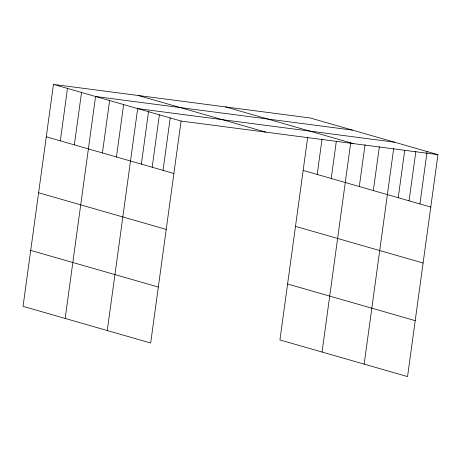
<?xml version="1.0" encoding="UTF-8"?>
<svg xmlns="http://www.w3.org/2000/svg" width="461" height="461" viewBox="0 0 461 461"><rect width="100%" height="100%" fill="white"/><g stroke="black" fill="none" stroke-linecap="round" stroke-linejoin="round"><path stroke-width="0.69" d="M53.453 84.409L23.05 306.346L150.666 342.996L181.069 121.059L53.453 84.409L310.334 118.004L437.95 154.654L407.547 376.591L279.931 339.941L307.718 137.124M60.31 140.847L67.49 88.437M74.348 144.881L81.528 92.471M65.162 318.442L95.565 96.505L352.446 130.1M102.423 152.943L109.603 100.533M116.46 156.97L123.64 104.566M107.275 330.537L137.678 108.594L394.558 142.195M141.348 164.122L148.523 111.712M152.193 167.234L159.373 114.829M163.038 170.351L170.218 117.941M317.191 174.442L322.043 139.032M331.228 178.476L336.276 141.648M322.049 352.037L350.7 142.847M359.309 186.538L365.031 144.754M373.347 190.572L379.357 146.661M364.161 364.132L393.688 148.569M398.229 197.717L404.729 150.263M409.074 200.829L415.868 151.254M419.925 203.946L427.105 151.536M181.069 121.059L437.95 154.654M225.562 106.917L353.178 143.567M138.225 95.496L265.836 132.146M303.154 170.414L430.77 207.064M46.273 136.813L173.889 173.469M295.495 226.357L423.106 263.006M38.609 192.761L166.225 229.411M287.595 283.999L415.211 320.649M30.714 250.404L158.33 287.053"/></g></svg>
